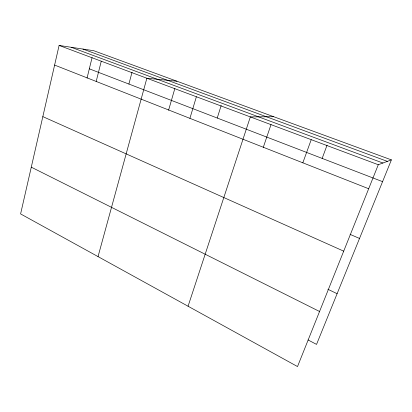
<?xml version="1.0" encoding="UTF-8"?>
<svg xmlns="http://www.w3.org/2000/svg" width="412" height="412" viewBox="0 0 412 412"><rect width="100%" height="100%" fill="white"/><g stroke="black" fill="none" stroke-linecap="round" stroke-linejoin="round"><path stroke-width="0.62" d="M391.4 159.882L93.766 50.712L59.101 45.438L20.6 213.916L297.516 366.562L378.288 164.728L391.4 159.882L316.54 344.401L308.073 339.941M87.045 78.105L92.082 57.582M96.187 81.447L101.254 61.192M128.889 84.048L132.031 72.249M98.035 256.604L146.868 78.239L176.949 81.226M168.58 110.236L174.873 88.42M189.911 118.352L196.39 96.748M217.242 118.038L221.182 105.462M188.063 306.229L250.342 116.91L273.702 116.709M263.258 147.403L271.05 124.506M302.83 162.817L311.225 139.663M322.153 158.404L327.066 145.168M82.925 49.064L387.362 161.37M71.158 47.272L382.913 163.018M59.101 45.438L378.288 164.728M89.322 68.825L382.568 181.646M54.611 65.075L368.678 188.742M350.087 234.366L359.522 238.45M42.833 116.622L343.701 251.15M327.89 289.265L337.109 293.699M31.281 167.169L319.552 311.493"/></g></svg>
